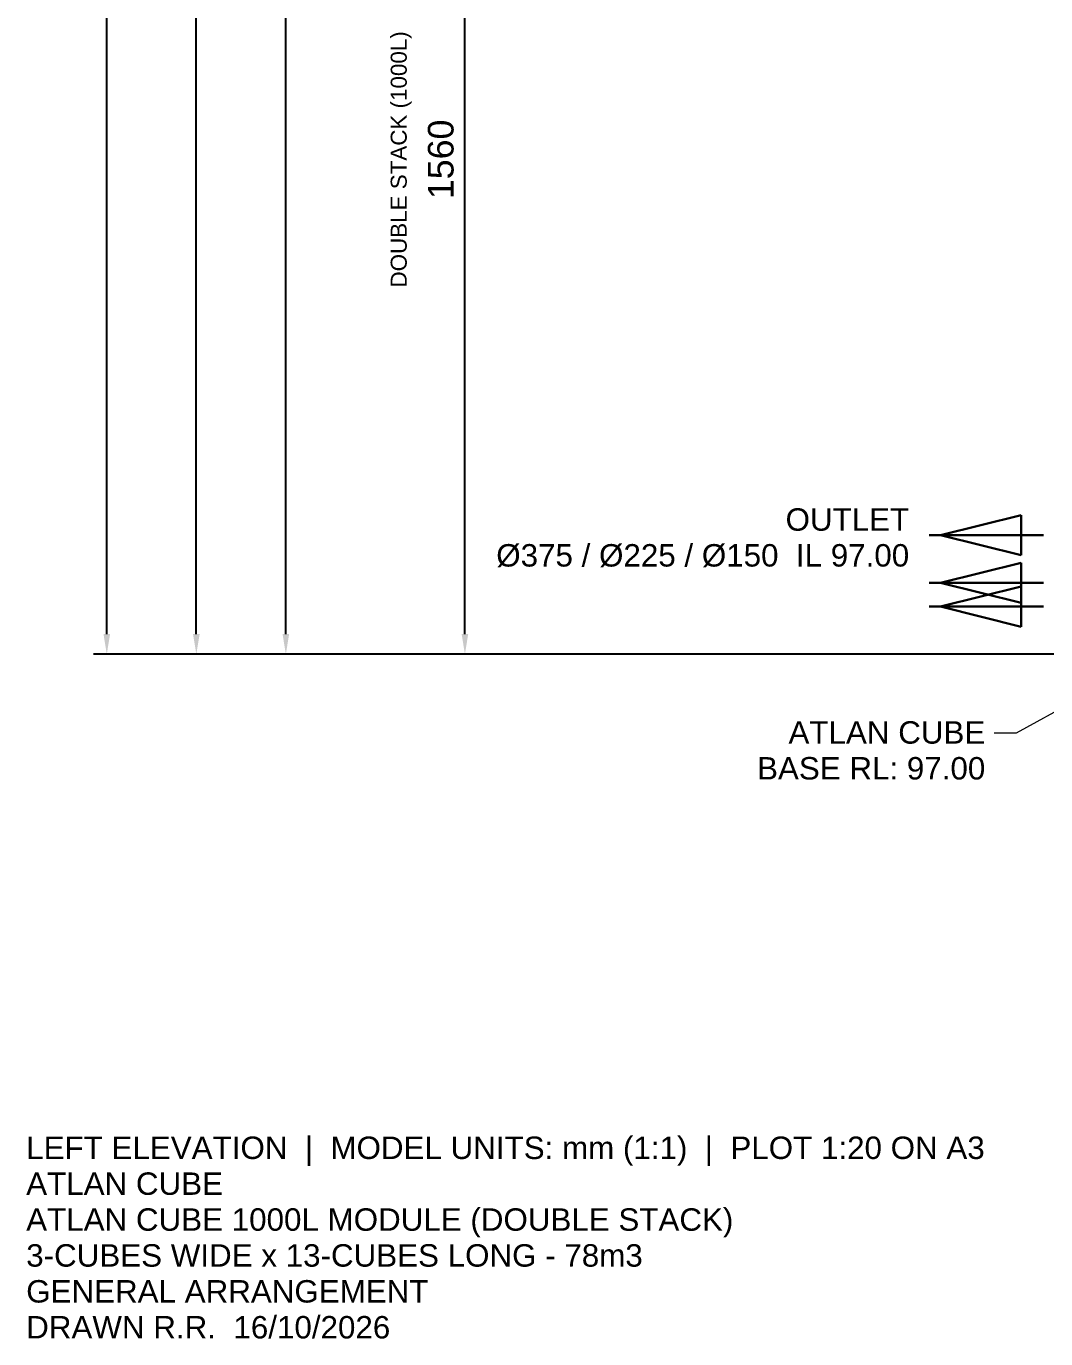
# Model space of a CAD drawing. Header units: millimetres. Extents: x -1751 to 4297, y -1079 to 3281.
# Drawn here: x -1751 to -145, y -1079 to 990 of the extents above; entities that cross this region are included whole.
import ezdxf
from ezdxf.enums import TextEntityAlignment as Align

# ---------------------------------------------------------------- set-up
doc = ezdxf.new("R2010")
doc.units = ezdxf.units.MM
for name, color, linetype in [('ANNOTATIONS', 7, 'Continuous'), ('DIMENSIONS', 7, 'Continuous'), ('FLOW_OUTLET', 5, 'Continuous'), ('LEADERS', 7, 'Continuous'), ('TITLE', 7, 'Continuous')]:
    doc.layers.add(name, color=color, linetype=linetype)
doc.styles.add('ARIAL', font='arial.ttf')
doc.dimstyles.get("Standard").update_dxf_attribs({"dimtxt": 2.5, "dimasz": 2.5, "dimexe": 1.25, "dimexo": 0.625, "dimtad": 1, "dimcen": 2.5, "dimazin": 3, "dimtfac": 1, "dimtmove": 0, "dimatfit": 3})

msp = doc.modelspace()

# ---------------------------------------------------------------- linework, layer by layer
at = {"layer": 'FLOW_OUTLET', "color": 5, "lineweight": 30}
for p, q in [((-183.4, 219.2), (-310.4, 187.5)), ((-183.4, 155.8), (-183.4, 219.2)), ((-148.2, 187.5), (-328.1, 187.5)), ((-183.4, 155.8), (-310.4, 187.5)), ((-183.4, 144.2), (-310.4, 112.5)), ((-183.4, 80.8), (-183.4, 144.2)), ((-148.2, 112.5), (-328.1, 112.5)), ((-183.4, 80.8), (-310.4, 112.5)), ((-183.4, 106.8), (-310.4, 75)), ((-183.4, 43.2), (-183.4, 106.8)), ((-148.2, 75), (-328.1, 75)), ((-183.4, 43.2), (-310.4, 75))]:
    msp.add_line(p, q, dxfattribs=at)
at = {"layer": 'LEADERS', "lineweight": 18}
for p, q in [((-190.5, -124.2), (21.2, -7.1)), ((-225.8, -124.2), (-190.5, -124.2))]:
    msp.add_line(p, q, dxfattribs=at)

# ---------------------------------------------------------------- texts
at = {"layer": 'ANNOTATIONS', "style": 'ARIAL'}
for s, height, p in [('OUTLET', 35.36, (-359.8, 194.6)), ('Ø375 / Ø225 / Ø150  IL 97.00', 35.362, (-359.8, 138.1)), ('ATLAN CUBE', 35.36, (-239.9, -141.1)), ('BASE RL: 97.00', 35.362, (-239.9, -197.6))]:
    msp.add_text(s, height=height, dxfattribs=at).set_placement(p, align=Align.RIGHT)
at = {"layer": 'DIMENSIONS', "style": 'ARIAL'}
msp.add_text('DOUBLE STACK (1000L)', height=25.259, rotation=90, dxfattribs=at).set_placement((-1151.7, 780), align=Align.CENTER)
at = {"layer": 'TITLE', "style": 'ARIAL'}
for s, height, p in [('LEFT ELEVATION  |  MODEL UNITS: mm (1:1)  |  PLOT 1:20 ON A3', 35.362, (-1751.4, -795.9)), ('ATLAN CUBE', 35.36, (-1751.4, -852.4)), ('ATLAN CUBE 1000L MODULE (DOUBLE STACK)', 35.362, (-1751.4, -909)), ('3-CUBES WIDE x 13-CUBES LONG - 78m3', 35.362, (-1751.4, -965.6)), ('GENERAL ARRANGEMENT', 35.362, (-1751.4, -1022.2)), ('DRAWN R.R.  16/10/2026', 35.362, (-1751.4, -1078.8))]:
    msp.add_text(s, height=height, dxfattribs=at).set_placement(p)

# ---------------------------------------------------------------- dimensions: what is measured, and where the dimension line sits
at = {"layer": 'DIMENSIONS'}
for base, p2 in [((-1624.4, 0), (-63.5, 3000)), ((-1483.3, 0), (-63.5, 3000)), ((-1342.2, 0), (-63.5, 3000)), ((-1060, 0), (-63.5, 1560))]:
    msp.add_linear_dim(base=base, p1=(-63.5, 0), p2=p2, angle=90, dimstyle='Standard', override={"dimtxt": 40.414222, "dimasz": 31.75, "dimexe": 21.166667, "dimexo": 0, "dimgap": 17.638889, "dimtad": 1, "dimtih": 0, "dimtoh": 0, "dimdec": 0, "dimtxsty": 'ARIAL', "dimclrd": 7, "dimclre": 7, "dimclrt": 7}, dxfattribs=at).render()

doc.saveas('drawing.dxf')
